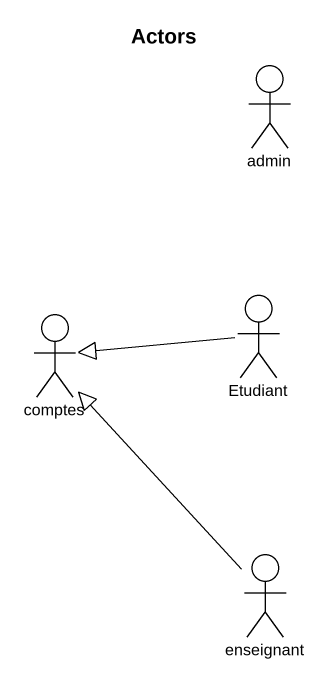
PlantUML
@startuml
title Actors
actor admin
actor comptes
actor Etudiant
actor enseignant
Etudiant -left-|> comptes
enseignant -up-|> comptes
@enduml
